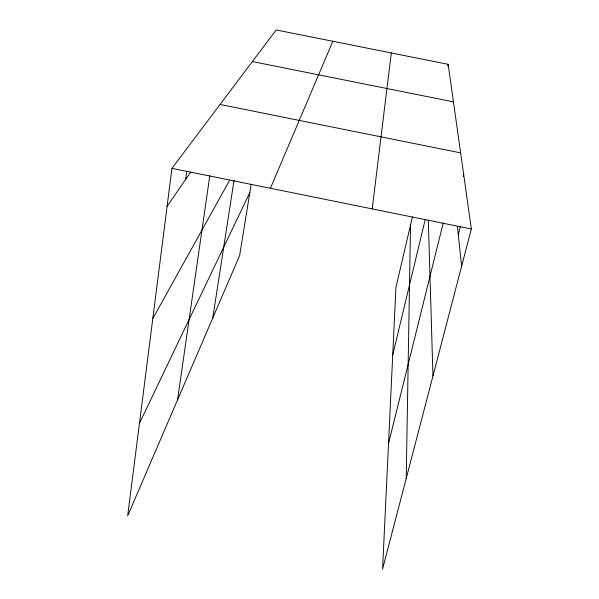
<?xml version="1.0" encoding="UTF-8"?>
<svg xmlns="http://www.w3.org/2000/svg" width="599" height="599" viewBox="0 0 599 599"><rect width="100%" height="100%" fill="white"/><g stroke="black" fill="none" stroke-linecap="round" stroke-linejoin="round"><path stroke-width="0.9" d="M406.212 478.504L410.525 225.074M372.204 208.901L391.304 52.944M412.426 216.928L395.939 287.348L382.574 569.05L471.346 228.968L448.164 64.303L276.199 29.95L171.935 168.356L127.654 515.919L239.637 255.511L251.183 184.282M185.63 179.453L186.731 171.232M177.544 399.9L209.822 175.627M212.765 318.009L234.044 180.284M447.752 66.077L448.164 64.303M392.734 354.87L425.125 219.908M388.534 443.432L443.26 222.888M463.252 176.45L463.701 174.676M458.295 234.688L460.354 226.632M270.411 188.288L332.842 41.264M139.455 423.328L249.85 192.526M152.797 318.571L229.649 180.247M167.084 206.408L190.782 171.958M252.381 61.562L453.45 101.852M220.058 104.473L460.631 152.88M171.935 168.356L471.346 228.968M457.434 226.542L461.619 266.226M428.3 220.11L432.965 376.007"/></g></svg>
